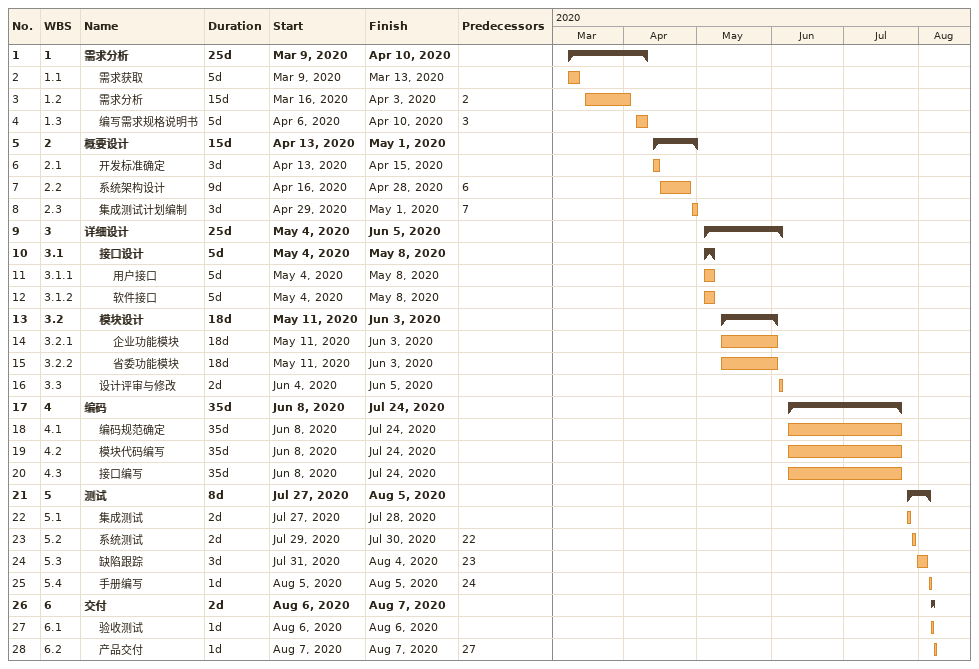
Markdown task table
| ID | WBS | Task | Duration | Start | Finish | Predecessors |
|---|---|---|---|---|---|---|
| 1 | 1 | **需求分析** | 25d | 2020-03-09 | 2020-04-10 |  |
| 2 | 1.1 | 需求获取 | 5d | 2020-03-09 | 2020-03-13 |  |
| 3 | 1.2 | 需求分析 | 15d | 2020-03-16 | 2020-04-03 | 2 |
| 4 | 1.3 | 编写需求规格说明书 | 5d | 2020-04-06 | 2020-04-10 | 3 |
| 5 | 2 | **概要设计** | 15d | 2020-04-13 | 2020-05-01 |  |
| 6 | 2.1 | 开发标准确定 | 3d | 2020-04-13 | 2020-04-15 |  |
| 7 | 2.2 | 系统架构设计 | 9d | 2020-04-16 | 2020-04-28 | 6 |
| 8 | 2.3 | 集成测试计划编制 | 3d | 2020-04-29 | 2020-05-01 | 7 |
| 9 | 3 | **详细设计** | 25d | 2020-05-04 | 2020-06-05 |  |
| 10 | 3.1 | **接口设计** | 5d | 2020-05-04 | 2020-05-08 |  |
| 11 | 3.1.1 | 用户接口 | 5d | 2020-05-04 | 2020-05-08 |  |
| 12 | 3.1.2 | 软件接口 | 5d | 2020-05-04 | 2020-05-08 |  |
| 13 | 3.2 | **模块设计** | 18d | 2020-05-11 | 2020-06-03 |  |
| 14 | 3.2.1 | 企业功能模块 | 18d | 2020-05-11 | 2020-06-03 |  |
| 15 | 3.2.2 | 省委功能模块 | 18d | 2020-05-11 | 2020-06-03 |  |
| 16 | 3.3 | 设计评审与修改 | 2d | 2020-06-04 | 2020-06-05 |  |
| 17 | 4 | **编码** | 35d | 2020-06-08 | 2020-07-24 |  |
| 18 | 4.1 | 编码规范确定 | 35d | 2020-06-08 | 2020-07-24 |  |
| 19 | 4.2 | 模块代码编写 | 35d | 2020-06-08 | 2020-07-24 |  |
| 20 | 4.3 | 接口编写 | 35d | 2020-06-08 | 2020-07-24 |  |
| 21 | 5 | **测试** | 8d | 2020-07-27 | 2020-08-05 |  |
| 22 | 5.1 | 集成测试 | 2d | 2020-07-27 | 2020-07-28 |  |
| 23 | 5.2 | 系统测试 | 2d | 2020-07-29 | 2020-07-30 | 22 |
| 24 | 5.3 | 缺陷跟踪 | 3d | 2020-07-31 | 2020-08-04 | 23 |
| 25 | 5.4 | 手册编写 | 1d | 2020-08-05 | 2020-08-05 | 24 |
| 26 | 6 | **交付** | 2d | 2020-08-06 | 2020-08-07 |  |
| 27 | 6.1 | 验收测试 | 1d | 2020-08-06 | 2020-08-06 |  |
| 28 | 6.2 | 产品交付 | 1d | 2020-08-07 | 2020-08-07 | 27 |
